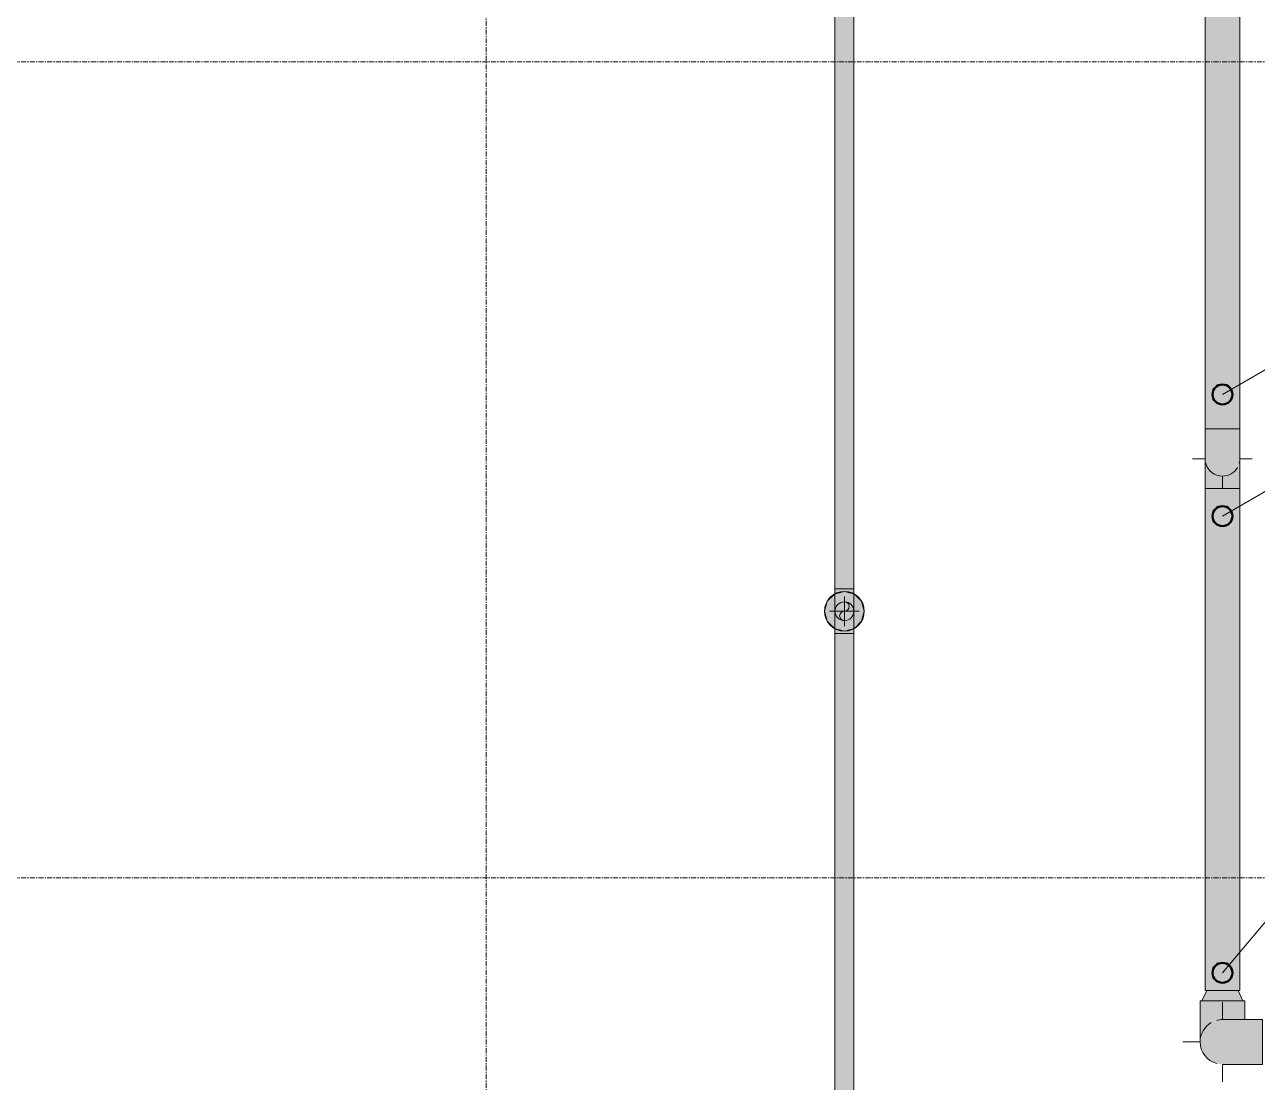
# Model space of a CAD drawing. Header units: inches. Extents: x -3679 to 241, y -496 to 1784.
# Drawn here: x -2487.4 to -2363.5, y 584.4 to 690.7 of the extents above; entities that cross this region are included whole.
import ezdxf

# ---------------------------------------------------------------- set-up
doc = ezdxf.new("R2010")
doc.units = ezdxf.units.IN
doc.header["$MEASUREMENT"] = 0
doc.linetypes.add('Grid Line', pattern=[0.875, 0.5, -0.125, 0.125, -0.125])
for name, color, linetype, lineweight in [('A-ANNO-NOTE', 250, 'Continuous', 9), ('G-ANNO-DIMS', 251, 'Continuous', 9), ('P-PIPE', 1, 'Continuous', 9), ('P-PIPE-CNTR', 1, 'Continuous', 9), ('S-GRID', 8, 'Continuous', 9)]:
    doc.layers.add(name, color=color, linetype=linetype, lineweight=lineweight)

# ---------------------------------------------------------------- blocks, each defined once
blk = doc.blocks.new('Elbow - Welded - Generic - Standard-1105333-LOWER PARKING')
at = {"layer": 'P-PIPE'}
for points in [[(-2364.02, 588.49), (-2362.97, 588.49), (-2362.98, 590.74), (-2365.92, 590.74), (-2366.66, 590.74), (-2367.16, 590.72), (-2367.6, 590.66), (-2368.12, 590.44), (-2368.58, 590.08), (-2368.94, 589.62), (-2369.17, 589.08), (-2369.24, 588.49), (-2364.09, 588.49)], [(-2362.98, 586.24), (-2362.97, 587.37), (-2362.97, 588.49), (-2369.24, 588.49), (-2369.17, 587.91), (-2368.94, 587.37), (-2368.58, 586.9), (-2368.12, 586.54), (-2367.58, 586.32), (-2366.99, 586.24), (-2365.94, 586.25), (-2363.96, 586.25)]]:
    blk.add_hatch(color=256, dxfattribs=at).paths.add_polyline_path(points, flags=0)
at = {"layer": 'P-PIPE', "flags": 128}
for points in [[(-2362.98, 590.74), (-2363.14, 590.74), (-2363.3, 590.74), (-2363.46, 590.74), (-2363.62, 590.74), (-2363.77, 590.74), (-2363.93, 590.74), (-2364.09, 590.74), (-2364.24, 590.74), (-2364.39, 590.74), (-2364.54, 590.74), (-2364.69, 590.74), (-2364.83, 590.74), (-2364.97, 590.74), (-2365.11, 590.74), (-2365.24, 590.74), (-2365.37, 590.74), (-2365.5, 590.74), (-2365.62, 590.74), (-2365.74, 590.74), (-2365.85, 590.74), (-2365.96, 590.74), (-2366.07, 590.74), (-2366.17, 590.74), (-2366.26, 590.74), (-2366.35, 590.74), (-2366.44, 590.74), (-2366.52, 590.74), (-2366.59, 590.74), (-2366.66, 590.74), (-2366.72, 590.74), (-2366.77, 590.74), (-2366.82, 590.74), (-2366.87, 590.74), (-2366.9, 590.74), (-2366.93, 590.74), (-2366.96, 590.74), (-2366.98, 590.74), (-2366.99, 590.74), (-2366.99, 590.74), (-2366.99, 590.74)], [(-2366.99, 586.24), (-2366.99, 586.24), (-2366.98, 586.24), (-2366.96, 586.24), (-2366.94, 586.24), (-2366.91, 586.24), (-2366.88, 586.24), (-2366.84, 586.24), (-2366.79, 586.24), (-2366.74, 586.24), (-2366.68, 586.24), (-2366.61, 586.24), (-2366.54, 586.24), (-2366.46, 586.24), (-2366.38, 586.24), (-2366.29, 586.24), (-2366.2, 586.24), (-2366.1, 586.24), (-2366, 586.24), (-2365.89, 586.24), (-2365.78, 586.24), (-2365.66, 586.24), (-2365.54, 586.24), (-2365.41, 586.24), (-2365.28, 586.24), (-2365.15, 586.24), (-2365.01, 586.24), (-2364.87, 586.24), (-2364.73, 586.24), (-2364.59, 586.24), (-2364.44, 586.24), (-2364.29, 586.24), (-2364.13, 586.24), (-2363.98, 586.24), (-2363.82, 586.24), (-2363.67, 586.24), (-2363.51, 586.24), (-2363.35, 586.24), (-2363.19, 586.24), (-2363.03, 586.24), (-2362.98, 586.24)]]:
    blk.add_lwpolyline(points, dxfattribs=at)
at = {"layer": 'P-PIPE'}
for start, end in [(120, 180), (90, 105), (180, 255)]:
    blk.add_arc((-2366.99, 588.49), 2.25, start, end, dxfattribs=at)
for start_param, end_param in [(4.712389, 6.283185), (3.141593, 4.712389)]:
    blk.add_ellipse((-2362.98, 588.49), major_axis=(0, 2.25), ratio=0.002083, start_param=start_param, end_param=end_param, dxfattribs=at)
blk = doc.blocks.new('Elbow - Welded - Generic - Standard-1195681-LOWER PARKING')
at = {"layer": 'P-PIPE'}
for points in [[(-2366.99, 645.36), (-2366.99, 650.1), (-2368.74, 650.11), (-2368.73, 647), (-2368.68, 646.65), (-2368.51, 646.24), (-2368.23, 645.88), (-2367.87, 645.6), (-2367.45, 645.42)], [(-2366.99, 645.36), (-2366.54, 645.42), (-2366.12, 645.6), (-2365.76, 645.88), (-2365.48, 646.24), (-2365.3, 646.66), (-2365.24, 647.11), (-2365.25, 647.78), (-2365.24, 648.72), (-2365.24, 650.11), (-2366.99, 650.1), (-2366.99, 645.42)]]:
    blk.add_hatch(color=256, dxfattribs=at).paths.add_polyline_path(points, flags=0)
at = {"layer": 'P-PIPE', "flags": 128}
for points in [[(-2368.74, 650.11), (-2368.74, 649.99), (-2368.74, 649.87), (-2368.74, 649.75), (-2368.74, 649.63), (-2368.74, 649.51), (-2368.74, 649.39), (-2368.74, 649.28), (-2368.74, 649.16), (-2368.74, 649.05), (-2368.74, 648.94), (-2368.74, 648.83), (-2368.74, 648.72), (-2368.74, 648.62), (-2368.74, 648.52), (-2368.74, 648.42), (-2368.74, 648.32), (-2368.74, 648.22), (-2368.74, 648.13), (-2368.74, 648.04), (-2368.74, 647.96), (-2368.74, 647.88), (-2368.74, 647.8), (-2368.74, 647.72), (-2368.74, 647.65), (-2368.74, 647.59), (-2368.74, 647.52), (-2368.74, 647.47), (-2368.74, 647.41), (-2368.74, 647.36), (-2368.74, 647.32), (-2368.74, 647.28), (-2368.74, 647.24), (-2368.74, 647.21), (-2368.74, 647.18), (-2368.74, 647.16), (-2368.74, 647.14), (-2368.74, 647.13), (-2368.74, 647.12), (-2368.74, 647.11), (-2368.74, 647.11)], [(-2365.24, 647.11), (-2365.24, 647.12), (-2365.24, 647.12), (-2365.24, 647.14), (-2365.24, 647.15), (-2365.24, 647.17), (-2365.24, 647.2), (-2365.24, 647.23), (-2365.24, 647.27), (-2365.24, 647.31), (-2365.24, 647.35), (-2365.24, 647.4), (-2365.24, 647.45), (-2365.24, 647.51), (-2365.24, 647.57), (-2365.24, 647.64), (-2365.24, 647.71), (-2365.24, 647.78), (-2365.24, 647.86), (-2365.24, 647.94), (-2365.24, 648.02), (-2365.24, 648.11), (-2365.24, 648.2), (-2365.24, 648.29), (-2365.24, 648.39), (-2365.24, 648.49), (-2365.24, 648.59), (-2365.24, 648.7), (-2365.24, 648.8), (-2365.24, 648.91), (-2365.24, 649.02), (-2365.24, 649.14), (-2365.24, 649.25), (-2365.24, 649.36), (-2365.24, 649.48), (-2365.24, 649.6), (-2365.24, 649.72), (-2365.24, 649.84), (-2365.24, 649.96), (-2365.24, 650.08), (-2365.24, 650.11)]]:
    blk.add_lwpolyline(points, dxfattribs=at)
at = {"layer": 'P-PIPE'}
for start, end in [(345, 0), (195, 270), (270, 330)]:
    blk.add_arc((-2366.99, 647.11), 1.75, start, end, dxfattribs=at)
for start_param, end_param in [(3.141593, 4.712389), (4.712389, 6.283185)]:
    blk.add_ellipse((-2366.99, 650.11), major_axis=(1.75, 0), ratio=0.000839, start_param=start_param, end_param=end_param, dxfattribs=at)
blk = doc.blocks.new('Elbow - Welded - Generic - Standard-V16-LOWER PARKING')
at = {"layer": 'P-PIPE'}
h = blk.add_hatch(color=256, dxfattribs=at)
h.paths.add_polyline_path([(-2368.51, 644.12), (-2368.51, 644.12), (-2368.44, 644.52)], flags=0)
h.paths.add_polyline_path([(-2366.99, 644.12), (-2366.99, 645.36), (-2367.45, 645.42), (-2367.87, 645.6), (-2368.23, 645.88), (-2368.51, 646.24), (-2368.68, 646.66), (-2368.74, 647.02), (-2368.74, 646), (-2368.74, 644.88), (-2368.74, 644.12), (-2367.45, 644.12)], flags=0)
blk.add_hatch(color=256, dxfattribs=at).paths.add_polyline_path([(-2366.99, 644.12), (-2365.24, 644.12), (-2365.25, 646.66), (-2365.24, 647.11), (-2365.32, 646.61), (-2365.48, 646.24), (-2365.76, 645.88), (-2366.12, 645.6), (-2366.54, 645.42), (-2366.99, 645.36), (-2366.99, 644.67)], flags=0)
at = {"layer": 'P-PIPE', "flags": 128}
for points in [[(-2368.74, 647.15), (-2368.74, 647.18), (-2368.74, 647.25), (-2368.73, 647.28)], [(-2368.74, 644.12), (-2368.74, 644.24), (-2368.74, 644.36), (-2368.74, 644.48), (-2368.74, 644.6), (-2368.74, 644.72), (-2368.74, 644.83), (-2368.74, 644.95), (-2368.74, 645.06), (-2368.74, 645.18), (-2368.74, 645.29), (-2368.74, 645.4), (-2368.74, 645.5), (-2368.74, 645.61), (-2368.74, 645.71), (-2368.74, 645.81), (-2368.74, 645.91), (-2368.74, 646), (-2368.74, 646.1), (-2368.74, 646.18), (-2368.74, 646.27), (-2368.74, 646.35), (-2368.74, 646.43), (-2368.74, 646.5), (-2368.74, 646.57), (-2368.74, 646.64), (-2368.74, 646.7), (-2368.74, 646.76), (-2368.74, 646.82), (-2368.74, 646.87), (-2368.74, 646.91), (-2368.74, 646.95), (-2368.74, 646.99), (-2368.74, 647.02), (-2368.74, 647.05), (-2368.74, 647.07), (-2368.74, 647.09), (-2368.74, 647.1), (-2368.74, 647.11), (-2368.74, 647.11), (-2368.74, 647.11)], [(-2365.25, 647.27), (-2365.25, 647.2), (-2365.24, 647.13), (-2365.24, 647.11)], [(-2365.24, 647.11), (-2365.24, 647.11), (-2365.24, 647.1), (-2365.24, 647.09), (-2365.24, 647.08), (-2365.24, 647.05), (-2365.24, 647.03), (-2365.24, 647), (-2365.24, 646.96), (-2365.24, 646.92), (-2365.24, 646.88), (-2365.24, 646.83), (-2365.24, 646.78), (-2365.24, 646.72), (-2365.24, 646.66), (-2365.24, 646.59), (-2365.24, 646.52), (-2365.24, 646.45), (-2365.24, 646.37), (-2365.24, 646.29), (-2365.24, 646.21), (-2365.24, 646.12), (-2365.24, 646.03), (-2365.24, 645.93), (-2365.24, 645.84), (-2365.24, 645.74), (-2365.24, 645.63), (-2365.24, 645.53), (-2365.24, 645.42), (-2365.24, 645.31), (-2365.24, 645.2), (-2365.24, 645.09), (-2365.24, 644.98), (-2365.24, 644.86), (-2365.24, 644.75), (-2365.24, 644.63), (-2365.24, 644.51), (-2365.24, 644.39), (-2365.24, 644.27), (-2365.24, 644.15), (-2365.24, 644.12)]]:
    blk.add_lwpolyline(points, dxfattribs=at)
at = {"layer": 'P-PIPE'}
for start_param, end_param in [(3.141593, 4.712389), (4.712389, 6.283185)]:
    blk.add_ellipse((-2366.99, 644.12), major_axis=(1.75, 0), ratio=0.000839, start_param=start_param, end_param=end_param, dxfattribs=at)

msp = doc.modelspace()

# ---------------------------------------------------------------- hatches: boundary and pattern name
at = {"layer": 'A-ANNO-NOTE'}
msp.add_hatch(color=256, dxfattribs=at).paths.add_polyline_path([(-2405, 629.78), (-2404, 630.05), (-2403.27, 630.78), (-2403, 631.78), (-2403.27, 632.78), (-2404, 633.51), (-2405, 633.78), (-2406, 633.51), (-2406.73, 632.78), (-2407, 631.78), (-2406.73, 630.78), (-2406, 630.05)], flags=0)
h = msp.add_hatch(color=256, dxfattribs=at)
edge = h.paths.add_edge_path(flags=0)
edge.add_arc((-2405, 631.78), 2, 0, 360)
at = {"layer": 'P-PIPE'}
for points in [[(-2366.99, 650.1), (-2366.99, 733.56), (-2368.74, 733.56), (-2368.74, 650.11), (-2367.12, 650.1)], [(-2366.99, 650.1), (-2365.24, 650.11), (-2365.24, 733.56), (-2366.99, 733.56), (-2366.99, 656.26)], [(-2405.95, 634.03), (-2405.48, 634.03), (-2405, 634.03), (-2405, 711.49), (-2405.95, 711.49), (-2405.95, 634.03)], [(-2366.99, 593.66), (-2366.99, 644.12), (-2368.74, 644.12), (-2368.74, 593.66), (-2367.45, 593.66)], [(-2366.99, 593.66), (-2365.24, 593.66), (-2365.25, 644.12), (-2366.99, 644.12), (-2366.99, 603.25)], [(-2405, 630.83), (-2404.75, 630.86), (-2404.53, 630.96), (-2404.33, 631.11), (-2404.18, 631.31), (-2404.08, 631.54), (-2404.05, 631.78), (-2404.08, 632.03), (-2404.18, 632.26), (-2404.33, 632.45), (-2404.53, 632.6), (-2404.75, 632.7), (-2405, 632.73), (-2405.25, 632.7), (-2405.48, 632.6), (-2405.67, 632.45), (-2405.82, 632.26), (-2405.92, 632.03), (-2405.95, 631.78), (-2405.92, 631.54), (-2405.82, 631.31), (-2405.67, 631.11), (-2405.48, 630.96), (-2405.25, 630.86)], [(-2405.95, 530.03), (-2405.48, 530.03), (-2405, 530.03), (-2405, 629.54), (-2405.95, 629.54), (-2405.95, 530.03)], [(-2367.42, 592.63), (-2364.93, 592.63), (-2365.44, 593.66), (-2368.57, 593.64), (-2369.06, 592.63), (-2367.45, 592.63)], [(-2369.24, 588.49), (-2369.22, 588.8), (-2369.13, 589.2), (-2369.04, 589.42), (-2368.91, 589.68), (-2368.71, 589.95), (-2368.47, 590.19), (-2368.12, 590.44), (-2367.85, 590.57), (-2367.82, 590.59), (-2367.42, 590.7), (-2366.99, 590.74), (-2366.99, 592.63), (-2369.24, 592.63), (-2369.24, 589.08)], [(-2365.9, 590.74), (-2364.74, 590.74), (-2364.74, 592.63), (-2366.99, 592.63), (-2366.98, 590.74), (-2366.41, 590.74), (-2366.15, 590.74)]]:
    msp.add_hatch(color=256, dxfattribs=at).paths.add_polyline_path(points, flags=0)
h = msp.add_hatch(color=256, dxfattribs=at)
h.paths.add_polyline_path([(-2404.33, 711.49), (-2404.33, 711.49), (-2404.33, 709.26)], flags=0)
h.paths.add_polyline_path([(-2404.05, 634.03), (-2404.05, 711.49), (-2404.53, 711.49), (-2405, 711.49), (-2405, 634.03), (-2404.07, 634.03)], flags=0)
h = msp.add_hatch(color=256, dxfattribs=at)
h.paths.add_polyline_path([(-2405.95, 629.54), (-2405.48, 629.54), (-2405, 629.54), (-2405.01, 630.83), (-2405.25, 630.87), (-2405.48, 630.96), (-2405.67, 631.11), (-2405.84, 631.35), (-2405.88, 631.42), (-2405.93, 631.6), (-2405.95, 631.78), (-2405.95, 631.11)], flags=0)
h.paths.add_polyline_path([(-2405.95, 631.78), (-2405.92, 632.03), (-2405.79, 632.31), (-2405.65, 632.47), (-2405.46, 632.61), (-2405.24, 632.7), (-2405, 632.73), (-2405, 634.03), (-2405.95, 634.03), (-2405.95, 631.95)], flags=0)
h = msp.add_hatch(color=256, dxfattribs=at)
h.paths.add_polyline_path([(-2404.05, 629.54), (-2404.05, 631.77), (-2404.08, 631.53), (-2404.21, 631.25), (-2404.35, 631.09), (-2404.56, 630.94), (-2404.75, 630.86), (-2405, 630.83), (-2405, 629.54), (-2404.08, 629.54)], flags=0)
h.paths.add_polyline_path([(-2404.05, 631.78), (-2404.05, 634.03), (-2404.53, 634.03), (-2405, 634.03), (-2404.99, 632.73), (-2404.75, 632.7), (-2404.52, 632.6), (-2404.33, 632.45), (-2404.16, 632.22), (-2404.12, 632.14), (-2404.07, 631.96), (-2404.05, 631.79)], flags=0)
h = msp.add_hatch(color=256, dxfattribs=at)
h.paths.add_polyline_path([(-2405, 630.83), (-2404.75, 630.86), (-2404.52, 630.96), (-2404.33, 631.11), (-2404.18, 631.31), (-2404.08, 631.54), (-2404.05, 631.79), (-2404.08, 632.03), (-2404.18, 632.26), (-2404.33, 632.46), (-2404.53, 632.61), (-2404.76, 632.7), (-2405.01, 632.73), (-2405.25, 632.7), (-2405.48, 632.6), (-2405.67, 632.45), (-2405.82, 632.25), (-2405.92, 632.02), (-2405.95, 631.78), (-2405.92, 631.53), (-2405.82, 631.3), (-2405.67, 631.11), (-2405.47, 630.96), (-2405.24, 630.86), (-2405.01, 630.83)], flags=0)
h.paths.add_polyline_path([(-2405, 630.83), (-2405.25, 630.87), (-2405.48, 630.96), (-2405.68, 631.11), (-2405.82, 631.31), (-2405.92, 631.54), (-2405.95, 631.78), (-2405.92, 632.03), (-2405.82, 632.26), (-2405.67, 632.45), (-2405.47, 632.6), (-2405.24, 632.7), (-2405, 632.73), (-2404.75, 632.7), (-2404.53, 632.6), (-2404.32, 632.45), (-2404.18, 632.26), (-2404.08, 632.02), (-2404.05, 631.78), (-2404.08, 631.53), (-2404.18, 631.31), (-2404.33, 631.11), (-2404.53, 630.96), (-2404.76, 630.86)], flags=0)
h = msp.add_hatch(color=256, dxfattribs=at)
h.paths.add_polyline_path([(-2404.33, 629.54), (-2404.33, 629.54), (-2404.33, 624.45)], flags=0)
h.paths.add_polyline_path([(-2404.05, 530.03), (-2404.05, 629.54), (-2404.53, 629.54), (-2405, 629.54), (-2405, 530.03), (-2404.07, 530.03)], flags=0)
h = msp.add_hatch(color=256, dxfattribs=at)
h.paths.add_polyline_path([(-2366.99, 586.24), (-2367.02, 586.25), (-2367, 586.24)], flags=0)
h.paths.add_polyline_path([(-2367.45, 586.3), (-2367.61, 586.34), (-2368.12, 586.54), (-2368.6, 586.92), (-2368.94, 587.37), (-2369.17, 587.91), (-2369.24, 588.49), (-2369.17, 589.08), (-2368.94, 589.62), (-2368.94, 589.62), (-2369.17, 589.07), (-2369.24, 588.49), (-2369.16, 587.91), (-2368.94, 587.37), (-2368.58, 586.9), (-2368.1, 586.54), (-2367.57, 586.32)], flags=0)

# ---------------------------------------------------------------- linework, layer by layer
at = {"layer": 'A-ANNO-NOTE'}
for p, q in [((-2406, 633.51), (-2406.73, 632.78)), ((-2405, 633.78), (-2406, 633.51)), ((-2404, 633.51), (-2405, 633.78)), ((-2403.27, 632.78), (-2404, 633.51)), ((-2406.73, 632.78), (-2407, 631.78)), ((-2403, 631.78), (-2403.27, 632.78)), ((-2407, 631.78), (-2406.73, 630.78)), ((-2406.73, 630.78), (-2406, 630.05)), ((-2404, 630.05), (-2403.27, 630.78)), ((-2403.27, 630.78), (-2403, 631.78)), ((-2406, 630.05), (-2405, 629.78)), ((-2405, 629.78), (-2404, 630.05))]:
    msp.add_line(p, q, dxfattribs=at)
msp.add_circle((-2405, 631.78), 2, dxfattribs=at)
at = {"layer": 'G-ANNO-DIMS'}
for p, q in [((-2366.99, 653.57), (-2354.68, 660.68)), ((-2366.99, 641.34), (-2358.83, 646.05)), ((-2366.99, 595.44), (-2354.29, 610.54))]:
    msp.add_line(p, q, dxfattribs=at)
at = {"layer": 'G-ANNO-DIMS', "lineweight": 50}
for centre in [(-2366.99, 653.57), (-2366.99, 641.34), (-2366.99, 595.44)]:
    msp.add_circle(centre, 1, dxfattribs=at)
at = {"layer": 'P-PIPE'}
for p, q in [((-2368.74, 733.56), (-2368.74, 650.11)), ((-2365.24, 650.11), (-2365.24, 733.56)), ((-2405.95, 711.49), (-2405.95, 634.03)), ((-2404.05, 634.03), (-2404.05, 711.49)), ((-2368.74, 644.12), (-2368.74, 593.66)), ((-2365.24, 593.66), (-2365.24, 644.12)), ((-2405.95, 634.03), (-2405.95, 629.54)), ((-2404.05, 629.54), (-2404.05, 634.03)), ((-2405.95, 629.54), (-2405.95, 530.03)), ((-2404.05, 530.03), (-2404.05, 629.54)), ((-2369.06, 592.63), (-2368.56, 593.66)), ((-2365.43, 593.66), (-2364.93, 592.63)), ((-2369.24, 592.63), (-2369.24, 588.49)), ((-2364.74, 590.74), (-2364.74, 592.63))]:
    msp.add_line(p, q, dxfattribs=at)
for centre, radius, start, end in [((-2405, 631.78), 0.95, 0, 180), ((-2405, 632.26), 0.475, 270, 90), ((-2405, 631.78), 0.95, 180, 0), ((-2405, 631.31), 0.475, 90, 270)]:
    msp.add_arc(centre, radius, start, end, dxfattribs=at)
for centre, major_axis, ratio, start_param, end_param in [((-2366.99, 650.11), (1.75, 0), 0.000839, 3.141593, 4.712389), ((-2366.99, 650.11), (1.75, 0), 0.000839, 4.712389, 6.283185), ((-2366.99, 644.12), (1.75, 0), 0.000839, 3.141593, 4.712389), ((-2366.99, 644.12), (1.75, 0), 0.000839, 4.712389, 6.283185), ((-2405, 634.03), (0.951, 0), 0.004167, 1.570796, 3.141593), ((-2405, 634.03), (0.95, 0), 0.004167, 2.35716, 2.617994), ((-2405, 634.03), (0.95, 0), 0.004167, 2.094919, 2.356194), ((-2405, 634.03), (0.95, 0), 0.004167, 1.832829, 2.094395), ((-2405, 634.03), (0.95, 0), 0.004167, 1.570796, 1.832596), ((-2405, 634.03), (0.951, 0), 0.004167, 0, 1.570796), ((-2405, 634.03), (0.95, 0), 0.004167, 1.308997, 1.570796), ((-2405, 634.03), (0.95, 0), 0.004167, 1.047198, 1.308764), ((-2405, 634.03), (0.95, 0), 0.004167, 0.785398, 1.046674), ((-2405, 634.03), (0.95, 0), 0.004167, 0.523599, 0.784433), ((-2405, 629.54), (0.951, 0), 0.004167, 2.879793, 3.141593), ((-2405, 629.54), (0.951, 0), 0.004167, 2.617994, 2.877697), ((-2405, 629.54), (0.951, 0), 0.004167, 2.356194, 2.616812), ((-2405, 629.54), (0.95, 0), 0.004167, 2.35716, 2.617994), ((-2405, 629.54), (0.951, 0), 0.004167, 2.094395, 2.355454), ((-2405, 629.54), (0.95, 0), 0.004167, 2.094919, 2.356194), ((-2405, 629.54), (0.951, 0), 0.004167, 1.832596, 2.093946), ((-2405, 629.54), (0.95, 0), 0.004167, 1.832829, 2.094395), ((-2405, 629.54), (0.951, 0), 0.004167, 1.570796, 1.832379), ((-2405, 629.54), (0.95, 0), 0.004167, 1.570796, 1.832596), ((-2405, 629.54), (0.951, 0), 0.004167, 1.309214, 1.570796), ((-2405, 629.54), (0.95, 0), 0.004167, 1.308997, 1.570796), ((-2405, 629.54), (0.951, 0), 0.004167, 1.047647, 1.308997), ((-2405, 629.54), (0.95, 0), 0.004167, 1.047198, 1.308764), ((-2405, 629.54), (0.951, 0), 0.004167, 0.786138, 1.047198), ((-2405, 629.54), (0.95, 0), 0.004167, 0.785398, 1.046674), ((-2405, 629.54), (0.951, 0), 0.004167, 0.52478, 0.785398), ((-2405, 629.54), (0.95, 0), 0.004167, 0.523599, 0.784433), ((-2405, 629.54), (0.951, 0), 0.004167, 0.263896, 0.523599), ((-2405, 629.54), (0.951, 0), 0.004167, 0, 0.261799), ((-2366.99, 593.66), (1.75, 0), 0.000839, 3.141593, 4.712389), ((-2366.99, 593.66), (1.75, 0), 0.000839, 4.712389, 6.283185), ((-2366.99, 592.63), (2.25, 0), 0.000839, 3.141593, 4.712389), ((-2366.99, 592.63), (2.25, 0), 0.000839, 4.712389, 6.283185)]:
    msp.add_ellipse(centre, major_axis=major_axis, ratio=ratio, start_param=start_param, end_param=end_param, dxfattribs=at)
at = {"layer": 'P-PIPE-CNTR'}
for p, q in [((-2369.99, 647.11), (-2368.74, 647.11)), ((-2365.24, 647.11), (-2363.99, 647.11)), ((-2366.99, 644.11), (-2366.99, 645.36)), ((-2405, 630.28), (-2405, 633.28)), ((-2406.5, 631.78), (-2403.5, 631.78)), ((-2366.99, 590.74), (-2366.99, 592.49)), ((-2370.99, 588.49), (-2369.24, 588.49)), ((-2366.99, 584.49), (-2366.99, 586.24))]:
    msp.add_line(p, q, dxfattribs=at)
at = {"layer": 'S-GRID', "linetype": 'Grid Line'}
for p, q in [((-2441, 1771.74), (-2441, -484.26)), ((-3666.39, 687), (228, 687)), ((-3666.39, 605), (228, 605))]:
    msp.add_line(p, q, dxfattribs=at)

# ---------------------------------------------------------------- block references
at = {"layer": 'P-PIPE'}
for name in ['Elbow - Welded - Generic - Standard-1195681-LOWER PARKING', 'Elbow - Welded - Generic - Standard-V16-LOWER PARKING', 'Elbow - Welded - Generic - Standard-1105333-LOWER PARKING']:
    msp.add_blockref(name, (0, 0), dxfattribs=at)

doc.saveas('drawing.dxf')
